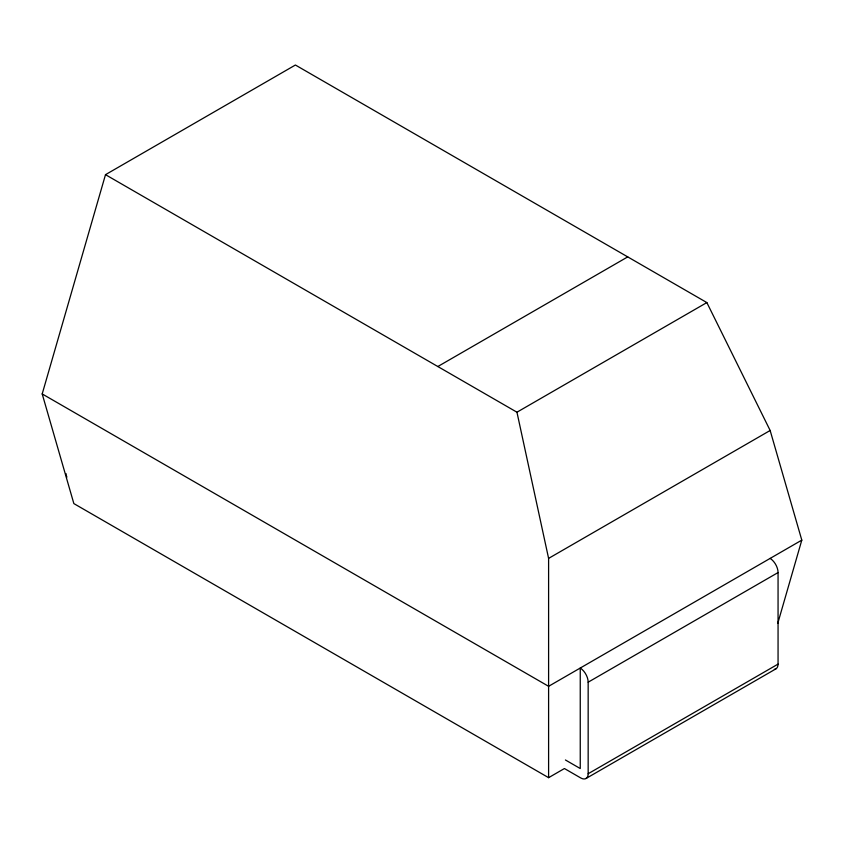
<?xml version="1.0" encoding="UTF-8"?>
<svg xmlns="http://www.w3.org/2000/svg" width="844" height="844" viewBox="0 0 844 844"><rect width="100%" height="100%" fill="white"/><g stroke="black" fill="none" stroke-linecap="round" stroke-linejoin="round"><path stroke-width="1.27" d="M770.15 558.401A11.763 6.794 60 0 1 778.062 572.559L778.062 664.101L588.162 773.737A10.423 6.013 60 0 1 580.799 777.989L564.425 768.536L548.6 777.672L73.85 503.583L42.2 393.937L105.5 174.666L295.4 65.02L706.85 302.574L770.15 430.482L801.8 540.128L777.788 623.294M437.825 366.528L627.725 256.892M105.5 174.666L516.95 412.21L706.85 302.574M548.6 777.672L548.6 558.39L770.15 430.482M801.8 540.128L548.6 686.309L42.2 393.937M588.162 773.737L588.162 682.195L778.062 572.559M586 778.506L775.9 668.87M565.427 759.98L580.25 768.536L580.25 668.037A11.763 6.794 60 0 1 588.162 682.195M516.95 412.21L548.6 558.39M66.898 477.145A10.16 5.866 60 0 1 66.486 475.932M66.18 474.729A10.16 5.866 60 0 1 66.001 473.568M778.062 664.101A10.423 6.013 60 0 1 774.381 669.334"/></g></svg>
